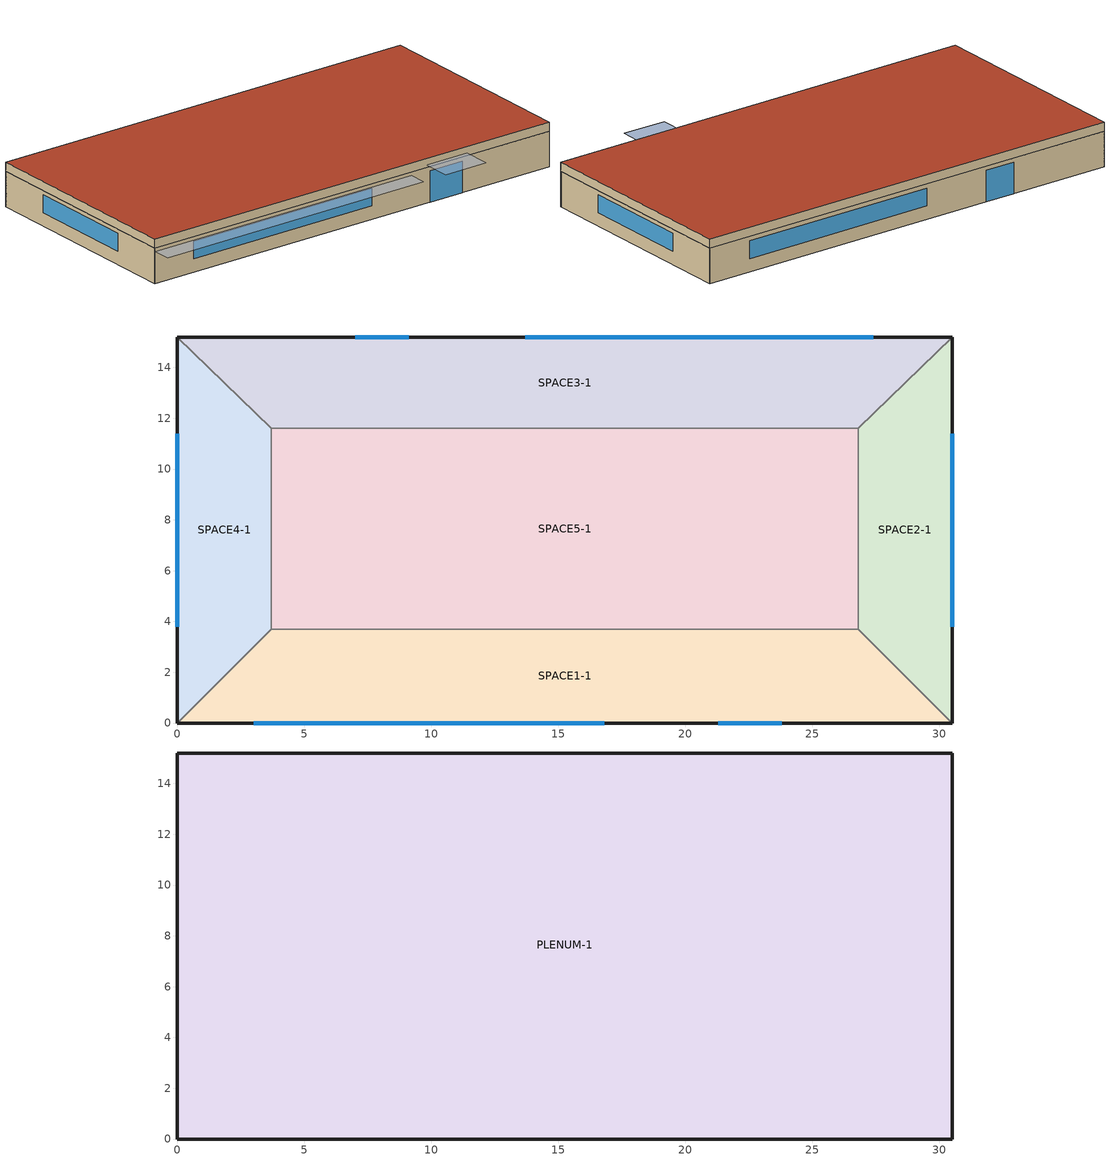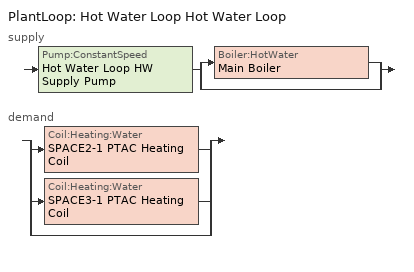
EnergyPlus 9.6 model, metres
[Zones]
SPACE3-1
 floor ground (FLOOR-SLAB-1): 26.8,11.6 3.7,11.6 0,15.2 30.5,15.2 z0
 wall outside (WALL-1): 30.5,15.2 0,15.2 z0:2.4
 wall to SPACE2-1 (INT-WALL-1): 26.8,11.6 30.5,15.2 z0:2.4
 wall to SPACE4-1 (INT-WALL-1): 0,15.2 3.7,11.6 z0:2.4
 wall to SPACE5-1 (INT-WALL-1): 3.7,11.6 26.8,11.6 z0:2.4
 window (Sgl Grey 3mm): 9.1,15.2 7,15.2 z0:2.1
 window (Dbl Clr 3mm/13mm Air): 27.4,15.2 13.7,15.2 z0.9:2.1
SPACE1-1
 floor ground (FLOOR-SLAB-1): 26.8,3.7 30.5,0 0,0 3.7,3.7 z0
 wall outside (WALL-1): 0,0 30.5,0 z0:2.4
 wall to SPACE2-1 (INT-WALL-1): 30.5,0 26.8,3.7 z0:2.4
 wall to SPACE4-1 (INT-WALL-1): 3.7,3.7 0,0 z0:2.4
 wall to SPACE5-1 (INT-WALL-1): 26.8,3.7 3.7,3.7 z0:2.4
 window (Sgl Grey 3mm): 21.3,0 23.8,0 z0:2.1
 window (Dbl Clr 3mm/13mm Air): 3,0 16.8,0 z0.9:2.1
SPACE2-1
 floor ground (FLOOR-SLAB-1): 26.8,11.6 30.5,15.2 30.5,0 26.8,3.7 z0
 wall outside (WALL-1): 30.5,0 30.5,15.2 z0:2.4
 wall to SPACE5-1 (INT-WALL-1): 26.8,11.6 26.8,3.7 z0:2.4
 window (Dbl Clr 3mm/13mm Air): 30.5,3.8 30.5,11.4 z0.9:2.1
SPACE4-1
 floor ground (FLOOR-SLAB-1): 3.7,3.7 0,0 0,15.2 3.7,11.6 z0
 wall outside (WALL-1): 0,15.2 0,0 z0:2.4
 wall to SPACE5-1 (INT-WALL-1): 3.7,3.7 3.7,11.6 z0:2.4
 window (Dbl Clr 3mm/13mm Air): 0,11.4 0,3.8 z0.9:2.1
SPACE5-1
 floor ground (FLOOR-SLAB-1): 26.8,11.6 26.8,3.7 3.7,3.7 3.7,11.6 z0
PLENUM-1
 floor to SPACE1-1 (CLNG-1): 26.8,3.7 30.5,0 0,0 3.7,3.7 z2.4
 floor to SPACE2-1 (CLNG-1): 26.8,11.6 30.5,15.2 30.5,0 26.8,3.7 z2.4
 floor to SPACE3-1 (CLNG-1): 26.8,11.6 3.7,11.6 0,15.2 30.5,15.2 z2.4
 floor to SPACE4-1 (CLNG-1): 3.7,3.7 0,0 0,15.2 3.7,11.6 z2.4
 floor to SPACE5-1 (CLNG-1): 26.8,11.6 26.8,3.7 3.7,3.7 3.7,11.6 z2.4
 wall outside (WALL-1): 30.5,15.2 0,15.2 0,0 30.5,0 30.5,15.2 z2.4:3
 roof outside (ROOF-1): 0,15.2 0,0 30.5,0 30.5,15.2 z3
shading: 0,-1.3 0,0 19.8,0 19.8,-1.3 z2.2; 21,-2 21,0 24.1,0 24.1,-2 z2.6
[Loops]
PlantLoop 'Hot Water Loop Hot Water Loop'
 supply: Pump:ConstantSpeed 'Hot Water Loop HW Supply Pump' > split
  | Boiler:HotWater 'Main Boiler'
  | bypass
 demand: split
  | Coil:Heating:Water 'SPACE2-1 PTAC Heating Coil'
  | Coil:Heating:Water 'SPACE3-1 PTAC Heating Coil'
  | bypass
[Building]
Building: Loads convergence tolerance value=0.04; Maximum number of warmup days=25; Minimum number of warmup days=6; North axis=30; Solar distribution=FullExterior; Temperature convergence tolerance value=0.4; Terrain=City
[Site:GroundTemperature:BuildingSurface]
21.5, 21.4, 21.5, 21.5, 22, 22.9, 23, 23.1, 23.1, 22.2, 21.7, 21.6
[Site:Location]
CHICAGO_IL_USA TMY2-94846: Elevation=190; Latitude=41.78; Longitude=-87.75; Time zone=-6
[SizingPeriod:DesignDay] Barometric pressure=99063; Day of month=21; Daylight saving time indicator=No; Humidity condition type=WetBulb; Rain indicator=No; Snow indicator=No; Solar model indicator=ASHRAEClearSky
Name | Daily dry bulb temperature range | Day type | Maximum dry bulb temperature | Month | Sky clearness | Wetbulb or dewpoint at maximum dry bulb | Wind direction | Wind speed
CHICAGO_IL_USA Annual Cooling 1% Design Conditions DB/MCWB | 10.7 | SummerDesignDay | 31.5 | 7 | 1 | 23 | 230 | 5.3
CHICAGO_IL_USA Annual Heating 99% Design Conditions DB | 0 | WinterDesignDay | -17.3 | 1 | 0 | -17.3 | 270 | 4.9
[Construction]
CLNG-1: MAT-CLNG-1
Dbl Clr 3mm/13mm Air: CLEAR 3MM, AIR 13MM, CLEAR 3MM
FLOOR-SLAB-1: CC03
INT-WALL-1: GP02, AL21, GP02
ROOF-1: RG01, BR01, IN46, WD01
Sgl Grey 3mm: GREY 3MM
WALL-1: WD01, PW03, IN02, GP01
[Material] Thermal absorptance=0.9
Name | Conductivity | Density | Roughness | Solar absorptance | Specific heat | Thickness | Visible absorptance
BR01 | 0.162 | 1121 | VeryRough | 0.7 | 1464 | 0.0095 | 0.7
CC03 | 1.31 | 2243 | MediumRough | 0.65 | 837 | 0.1016 | 0.65
GP01 | 0.16 | 801 | MediumSmooth | 0.75 | 837 | 0.0127 | 0.75
GP02 | 0.16 | 801 | MediumSmooth | 0.75 | 837 | 0.0159 | 0.75
IN02 | 0.043 | 10 | Rough | 0.75 | 837 | 0.0901 | 0.75
IN46 | 0.023 | 24 | VeryRough | 0.5 | 1590 | 0.0762 | 0.5
PW03 | 0.115 | 545 | MediumSmooth | 0.78 | 1213 | 0.0127 | 0.78
RG01 | 1.442 | 881 | Rough | 0.65 | 1674 | 0.0127 | 0.65
WD01 | 0.115 | 513 | MediumSmooth | 0.78 | 1381 | 0.0191 | 0.78
[Material:AirGap]
AL21: Thermal resistance=0.157
[Material:NoMass]
MAT-CLNG-1: Roughness=Rough; Solar absorptance=0.65; Thermal absorptance=0.65; Thermal resistance=0.652259; Visible absorptance=0.65
[WindowMaterial:Gas]
AIR 13MM: Gas type=Air; Thickness=0.0127
[WindowMaterial:Glazing] Back side infrared hemispherical emissivity=0.84; Conductivity=0.9; Front side infrared hemispherical emissivity=0.84; Infrared transmittance at normal incidence=0; Optical data type=SpectralAverage; Thickness=0.003
Name | Back side solar reflectance at normal incidence | Back side visible reflectance at normal incidence | Front side solar reflectance at normal incidence | Front side visible reflectance at normal incidence | Solar transmittance at normal incidence | Visible transmittance at normal incidence
CLEAR 3MM | 0.075 | 0.081 | 0.075 | 0.081 | 0.837 | 0.898
GREY 3MM | 0.061 | 0.061 | 0.061 | 0.061 | 0.626 | 0.611
[Boiler:HotWater]
Main Boiler: Boiler flow mode=ConstantFlow; Design water flow rate=Autosize; Efficiency curve temperature evaluation variable=LeavingBoiler; Fuel type=NaturalGas; Maximum part load ratio=1.1; Minimum part load ratio=0; Nominal capacity=Autosize; Nominal thermal efficiency=0.8; Normalized boiler efficiency curve=Main Boiler Efficiency Curve; Optimum part load ratio=1; Parasitic electric load=0; Sizing factor=1; Water outlet upper temperature limit=100
[Coil:Cooling:DX:SingleSpeed] Condenser type=AirCooled; Crankcase heater capacity=0; Evaporative condenser effectiveness=0; Evaporative condenser pump rated power consumption=0; Gross rated cooling cop=3; Gross rated sensible heat ratio=Autosize; Gross rated total cooling capacity=Autosize; Latent capacity time constant=0; Maximum cycling rate=0; Maximum outdoor dry bulb temperature for crankcase heater operation=10; Nominal time for condensate removal to begin=0; Rated air flow rate=Autosize; Ratio of initial moisture evaporation rate and steady state latent capacity=0
Name | Energy input ratio function of flow fraction curve | Energy input ratio function of temperature curve | Part load fraction correlation curve | Total cooling capacity function of flow fraction curve | Total cooling capacity function of temperature curve
SPACE1-1 PTAC Cooling Coil | SPACE1-1 PTAC Cooling Coil EIR-FF | SPACE1-1 PTAC Cooling Coil EIR-FT | SPACE1-1 PTAC Cooling Coil Coil PLF | SPACE1-1 PTAC Cooling Coil Cap-FF | SPACE1-1 PTAC Cooling Coil Cap-FT
SPACE2-1 PTAC Cooling Coil | SPACE2-1 PTAC Cooling Coil EIR-FF | SPACE2-1 PTAC Cooling Coil EIR-FT | SPACE2-1 PTAC Cooling Coil Coil PLF | SPACE2-1 PTAC Cooling Coil Cap-FF | SPACE2-1 PTAC Cooling Coil Cap-FT
SPACE3-1 PTAC Cooling Coil | SPACE3-1 PTAC Cooling Coil EIR-FF | SPACE3-1 PTAC Cooling Coil EIR-FT | SPACE3-1 PTAC Cooling Coil Coil PLF | SPACE3-1 PTAC Cooling Coil Cap-FF | SPACE3-1 PTAC Cooling Coil Cap-FT
SPACE4-1 PTAC Cooling Coil | SPACE4-1 PTAC Cooling Coil EIR-FF | SPACE4-1 PTAC Cooling Coil EIR-FT | SPACE4-1 PTAC Cooling Coil Coil PLF | SPACE4-1 PTAC Cooling Coil Cap-FF | SPACE4-1 PTAC Cooling Coil Cap-FT
SPACE5-1 PTAC Cooling Coil | SPACE5-1 PTAC Cooling Coil EIR-FF | SPACE5-1 PTAC Cooling Coil EIR-FT | SPACE5-1 PTAC Cooling Coil Coil PLF | SPACE5-1 PTAC Cooling Coil Cap-FF | SPACE5-1 PTAC Cooling Coil Cap-FT
[Coil:Heating:Electric] Efficiency=1; Nominal capacity=Autosize
SPACE1-1 PTAC Heating Coil; SPACE4-1 PTAC Heating Coil
[Coil:Heating:Fuel]
SPACE5-1 PTAC Heating Coil: Burner efficiency=0.8; Fuel type=NaturalGas; Nominal capacity=Autosize; Parasitic electric load=0; Parasitic fuel load=0; Part load fraction correlation curve=SPACE5-1 PTAC Heating Coil PLF-FPLR
[Coil:Heating:Water] Maximum water flow rate=Autosize; Performance input method=UFactorTimesAreaAndDesignWaterFlowRate; Rated capacity=Autosize; Rated inlet air temperature=16.6; Rated inlet water temperature=82.2; Rated outlet air temperature=32.2; Rated outlet water temperature=71.1; Rated ratio for air and water convection=0.5; U factor times area value=Autosize
SPACE2-1 PTAC Heating Coil; SPACE3-1 PTAC Heating Coil
[DesignSpecification:OutdoorAir] Outdoor air flow per person=0.00944; Outdoor air flow per zone=0; Outdoor air flow per zone floor area=0; Outdoor air method=Flow/Person
SZ DSOA SPACE1-1; SZ DSOA SPACE2-1; SZ DSOA SPACE3-1; SZ DSOA SPACE4-1; SZ DSOA SPACE5-1
[DesignSpecification:ZoneAirDistribution] Zone air distribution effectiveness in cooling mode=1; Zone air distribution effectiveness in heating mode=1
SZ DSZAD SPACE1-1; SZ DSZAD SPACE2-1; SZ DSZAD SPACE3-1; SZ DSZAD SPACE4-1; SZ DSZAD SPACE5-1
[ElectricEquipment] Design level calculation method=EquipmentLevel; Fraction latent=0; Fraction lost=0; Fraction radiant=0.3; Schedule=EQUIP-1
Name | Design level | Zone or zonelist or space or spacelist
SPACE1-1 ElecEq 1 | 1056 | SPACE1-1
SPACE2-1 ElecEq 1 | 456 | SPACE2-1
SPACE3-1 ElecEq 1 | 1056 | SPACE3-1
SPACE4-1 ElecEq 1 | 456 | SPACE4-1
SPACE5-1 ElecEq 1 | 1976 | SPACE5-1
[Fan:OnOff] Availability schedule=HVACTemplate-Always 1; Fan total efficiency=0.7; Maximum flow rate=Autosize; Motor efficiency=0.9; Motor in airstream fraction=1; Pressure rise=75
SPACE1-1 PTAC Supply Fan; SPACE2-1 PTAC Supply Fan; SPACE3-1 PTAC Supply Fan; SPACE4-1 PTAC Supply Fan; SPACE5-1 PTAC Supply Fan
[Lights] Design level calculation method=LightingLevel; End use subcategory=GeneralLights; Fraction radiant=0.59; Fraction replaceable=0; Fraction visible=0.2; Return air fraction=0; Schedule=LIGHTS-1
Name | Lighting level | Zone or zonelist or space or spacelist
SPACE1-1 Lights 1 | 1584 | SPACE1-1
SPACE2-1 Lights 1 | 684 | SPACE2-1
SPACE3-1 Lights 1 | 1584 | SPACE3-1
SPACE4-1 Lights 1 | 684 | SPACE4-1
SPACE5-1 Lights 1 | 2964 | SPACE5-1
[People] Activity level schedule=ActSchd; Fraction radiant=0.3; Number of people calculation method=People; Number of people schedule=OCCUPY-1
Name | Number of people | Zone or zonelist or space or spacelist
SPACE1-1 People 1 | 11 | SPACE1-1
SPACE2-1 People 1 | 5 | SPACE2-1
SPACE3-1 People 1 | 11 | SPACE3-1
SPACE4-1 People 1 | 5 | SPACE4-1
SPACE5-1 People 1 | 20 | SPACE5-1
[PlantEquipmentList]
Hot Water Loop All Equipment: Main Boiler, Boiler:HotWater
[PlantEquipmentOperation:HeatingLoad]
Hot Water Loop Operation All Hours: Load range 1 lower limit=0; Load range 1 upper limit=1000000000000000; Range 1 equipment list=Hot Water Loop All Equipment
[PlantEquipmentOperationSchemes]
Hot Water Loop Operation: Control scheme 1=Hot Water Loop Operation All Hours; Control scheme 1 schedule=HVACTemplate-Always 1
[PlantLoop]
Hot Water Loop Hot Water Loop: Fluid type=Water; Load distribution scheme=SequentialLoad; Maximum loop flow rate=Autosize; Maximum loop temperature=100; Minimum loop flow rate=0; Minimum loop temperature=10; Plant equipment operation scheme=Hot Water Loop Operation; Plant loop demand calculation scheme=SingleSetpoint; Plant loop volume=Autocalculate
[Pump:ConstantSpeed]
Hot Water Loop HW Supply Pump: Design flow rate=Autosize; Design power consumption=Autosize; Design pump head=179352; Fraction of motor inefficiencies to fluid stream=0; Motor efficiency=0.9; Pump control type=Intermittent
[SetpointManager:OutdoorAirReset]
Hot Water Loop HW Temp Manager: Control variable=Temperature; Outdoor high temperature=10; Outdoor low temperature=-6.7; Setpoint at outdoor high temperature=65.6; Setpoint at outdoor low temperature=82.2; Setpoint node or nodelist=Hot Water Loop HW Supply Setpoint Nodes
[Sizing:Plant]
Hot Water Loop Hot Water Loop: Design loop exit temperature=82; Loop design temperature difference=11; Loop type=Heating
[Sizing:Zone] Cooling design air flow method=DesignDay; Cooling design air flow rate=0; Cooling minimum air flow fraction=0; Heating design air flow method=DesignDay; Heating design air flow rate=0; Heating maximum air flow fraction=0; Zone cooling design supply air humidity ratio=0.008; Zone cooling design supply air temperature=14; Zone cooling design supply air temperature difference=11.11; Zone cooling design supply air temperature input method=SupplyAirTemperature; Zone heating design supply air humidity ratio=0.008; Zone heating design supply air temperature=50; Zone heating design supply air temperature input method=SupplyAirTemperature
Name | Design specification outdoor air object | Design specification zone air distribution object
SPACE1-1 | SZ DSOA SPACE1-1 | SZ DSZAD SPACE1-1
SPACE2-1 | SZ DSOA SPACE2-1 | SZ DSZAD SPACE2-1
SPACE3-1 | SZ DSOA SPACE3-1 | SZ DSZAD SPACE3-1
SPACE4-1 | SZ DSOA SPACE4-1 | SZ DSZAD SPACE4-1
SPACE5-1 | SZ DSOA SPACE5-1 | SZ DSZAD SPACE5-1
[ThermostatSetpoint:DualSetpoint]
All Zones Dual SP Control: Cooling setpoint temperature schedule=Clg-SetP-Sch; Heating setpoint temperature schedule=Htg-SetP-Sch
[Zone] Multiplier=1; Type=1
Name | Ceiling height | Volume
PLENUM-1 | 0.6096 | 283.2
SPACE1-1; SPACE3-1 | 2.4384 | 239.247
SPACE2-1; SPACE4-1 | 2.4384 | 103.311
SPACE5-1 | 2.4384 | 447.683
[ZoneControl:Thermostat] Control 1=All Zones Dual SP Control; Control type schedule=HVACTemplate-Always 4
Name | Zone or zonelist
SPACE1-1 Thermostat | SPACE1-1
SPACE2-1 Thermostat | SPACE2-1
SPACE3-1 Thermostat | SPACE3-1
SPACE4-1 Thermostat | SPACE4-1
SPACE5-1 Thermostat | SPACE5-1
[Zone equipment]
SPACE1-1: SPACE1-1 PTAC
SPACE2-1: SPACE2-1 PTAC
SPACE3-1: SPACE3-1 PTAC
SPACE4-1: SPACE4-1 PTAC
SPACE5-1: SPACE5-1 PTAC
[ZoneHVAC:PackagedTerminalAirConditioner] Cooling outdoor air flow rate=Autosize; Cooling supply air flow rate=Autosize; Heating outdoor air flow rate=Autosize; Heating supply air flow rate=Autosize; No load outdoor air flow rate=Autosize
Name | Cooling coil | Fan placement | Heating coil | Supply air fan | Supply air fan operating mode schedule
SPACE1-1 PTAC | SPACE1-1 PTAC Cooling Coil | DrawThrough | SPACE1-1 PTAC Heating Coil | SPACE1-1 PTAC Supply Fan | HVACTemplate-Always 0
SPACE2-1 PTAC | SPACE2-1 PTAC Cooling Coil | DrawThrough | SPACE2-1 PTAC Heating Coil | SPACE2-1 PTAC Supply Fan | Always1
SPACE3-1 PTAC | SPACE3-1 PTAC Cooling Coil | BlowThrough | SPACE3-1 PTAC Heating Coil | SPACE3-1 PTAC Supply Fan | HVACTemplate-Always 0
SPACE4-1 PTAC | SPACE4-1 PTAC Cooling Coil | BlowThrough | SPACE4-1 PTAC Heating Coil | SPACE4-1 PTAC Supply Fan | Always1
SPACE5-1 PTAC | SPACE5-1 PTAC Cooling Coil | DrawThrough | SPACE5-1 PTAC Heating Coil | SPACE5-1 PTAC Supply Fan | HVACTemplate-Always 0
[ZoneInfiltration:DesignFlowRate] Constant term coefficient=0; Design flow rate calculation method=Flow/Zone; Schedule=INFIL-SCH; Temperature term coefficient=0; Velocity squared term coefficient=0; Velocity term coefficient=0.2237
Name | Zone or zonelist | Design flow rate
SPACE1-1 Infil 1 | SPACE1-1 | 0.0167
SPACE2-1 Infil 1 | SPACE2-1 | 0.00717
SPACE3-1 Infil 1 | SPACE3-1 | 0.0167
SPACE4-1 Infil 1 | SPACE4-1 | 0.00717
SPACE5-1 Infil 1 | SPACE5-1 | 0.031089
[Curve:Biquadratic] Maximum value of x=23.88889; Maximum value of y=46.11111; Minimum value of x=12.77778; Minimum value of y=18
Name | Coefficient1 constant | Coefficient2 x | Coefficient3 x 2 | Coefficient4 y | Coefficient5 y 2 | Coefficient6 x y
SPACE1-1 PTAC Cooling Coil Cap-FT; SPACE2-1 PTAC Cooling Coil Cap-FT; SPACE3-1 PTAC Cooling Coil Cap-FT; SPACE4-1 PTAC Cooling Coil Cap-FT; SPACE5-1 PTAC Cooling Coil Cap-FT | 0.942588 | 0.00954335 | 0.00068377 | -0.0110427 | 5.249e-06 | -9.72e-06
SPACE1-1 PTAC Cooling Coil EIR-FT; SPACE2-1 PTAC Cooling Coil EIR-FT; SPACE3-1 PTAC Cooling Coil EIR-FT; SPACE4-1 PTAC Cooling Coil EIR-FT; SPACE5-1 PTAC Cooling Coil EIR-FT | 0.342414 | 0.034885 | -0.0006237 | 0.00497722 | 0.000437951 | -0.000728028
[Curve:Cubic]
SPACE5-1 PTAC Heating Coil PLF-FPLR: Maximum value of x=1; Minimum value of x=0; Coefficient1 constant=0.8; Coefficient2 x=0.2; Coefficient3 x 2=0; Coefficient4 x 3=0
[Curve:Quadratic]
Name | Maximum value of x | Minimum value of x | Coefficient1 constant | Coefficient2 x | Coefficient3 x 2
Main Boiler Efficiency Curve | 1 | 0 | 0.97 | 0.0633 | -0.0333
SPACE1-1 PTAC Cooling Coil Cap-FF; SPACE2-1 PTAC Cooling Coil Cap-FF; SPACE3-1 PTAC Cooling Coil Cap-FF; SPACE4-1 PTAC Cooling Coil Cap-FF; SPACE5-1 PTAC Cooling Coil Cap-FF | 1.5 | 0.5 | 0.8 | 0.2 | 0
SPACE1-1 PTAC Cooling Coil Coil PLF; SPACE2-1 PTAC Cooling Coil Coil PLF; SPACE3-1 PTAC Cooling Coil Coil PLF; SPACE4-1 PTAC Cooling Coil Coil PLF; SPACE5-1 PTAC Cooling Coil Coil PLF | 1 | 0 | 0.85 | 0.15 | 0
SPACE1-1 PTAC Cooling Coil EIR-FF; SPACE2-1 PTAC Cooling Coil EIR-FF; SPACE3-1 PTAC Cooling Coil EIR-FF; SPACE4-1 PTAC Cooling Coil EIR-FF; SPACE5-1 PTAC Cooling Coil EIR-FF | 1.5 | 0.5 | 1.1552 | -0.1808 | 0.0256
[Schedule:Compact]
ActSchd: Through: 12/31, For: AllDays, Until: 24:00, 117.24
Clg-SetP-Sch: Through: 12/31, For: WeekDays CustomDay1 CustomDay2, Until: 7:00, 32, Until: 21:00, 24, Until: 24:00, 32, For: WeekEnds Holiday, Until: 24:00, 32, For: SummerDesignDay, Until: 24:00, 24, For: WinterDesignDay, Until: 24:00, 32
EQUIP-1: Through: 12/31, For: WeekDays SummerDesignDay CustomDay1 CustomDay2, Until: 8:00, 0.02, Until: 9:00, 0.4, Until: 14:00, 0.9, Until: 15:00, 0.8, Until: 16:00, 0.7, Until: 18:00, 0.5, Until: 21:00, 0.3, Until: 24:00, 0.02, For: Weekends WinterDesignDay Holiday, Until: 24:00, 0.02
HVACTemplate-Always 0: Through: 12/31, For: AllDays, Until: 24:00, 0
HVACTemplate-Always 1: Through: 12/31, For: AllDays, Until: 24:00, 1
HVACTemplate-Always 4: Through: 12/31, For: AllDays, Until: 24:00, 4
Htg-SetP-Sch: Through: 12/31, For: WeekDays CustomDay1 CustomDay2, Until: 6:00, 13, Until: 7:00, 18, Until: 21:00, 23, Until: 24:00, 13, For: WeekEnds Holiday, Until: 24:00, 13, For: SummerDesignDay, Until: 24:00, 13, For: WinterDesignDay, Until: 24:00, 23
INFIL-SCH: Through: 12/31, For: WeekDays CustomDay1 CustomDay2, Until: 7:00, 1, Until: 21:00, 0, Until: 24:00, 1, For: Weekends Holiday, Until: 24:00, 1, For: SummerDesignDay, Until: 24:00, 1, For: WinterDesignDay, Until: 24:00, 1
LIGHTS-1: Through: 12/31, For: WeekDays SummerDesignDay CustomDay1 CustomDay2, Until: 8:00, 0.05, Until: 9:00, 0.9, Until: 10:00, 0.95, Until: 11:00, 1, Until: 12:00, 0.95, Until: 13:00, 0.8, Until: 14:00, 0.9, Until: 18:00, 1, Until: 19:00, 0.6, Until: 21:00, 0.4, Until: 24:00, 0.05, For: Weekends WinterDesignDay Holiday, Until: 24:00, 0.05
OCCUPY-1: Through: 12/31, For: WeekDays SummerDesignDay CustomDay1 CustomDay2, Until: 8:00, 0, Until: 11:00, 1, Until: 12:00, 0.8, Until: 13:00, 0.4, Until: 14:00, 0.8, Until: 18:00, 1, Until: 19:00, 0.5, Until: 21:00, 0.1, Until: 24:00, 0, For: Weekends WinterDesignDay Holiday, Until: 24:00, 0
[Schedule:Constant]
Always1: Hourly value=1
